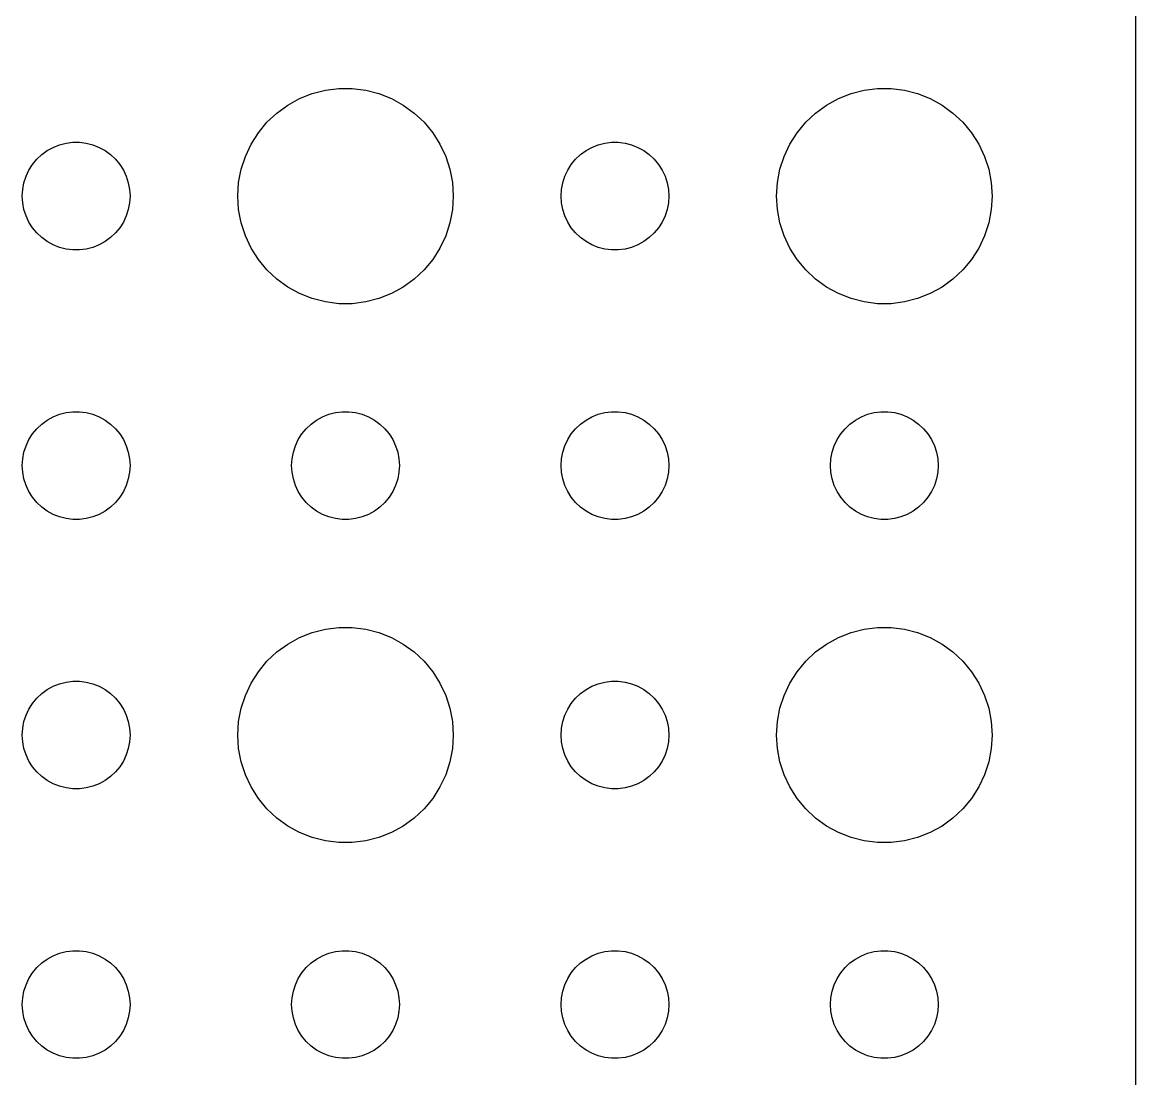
# Model space of a CAD drawing. Header units: metres. Extents: x -120 to 120, y -119 to 119.
# Drawn here: x 88.5 to 119.5, y -92.07 to -62.66 of the extents above; entities that cross this region are included whole.
import ezdxf

# ---------------------------------------------------------------- set-up
doc = ezdxf.new("R2010")
doc.units = ezdxf.units.M

msp = doc.modelspace()

# ---------------------------------------------------------------- linework, layer by layer
for p, q in [((119.5, -114.5), (119.5, 114.5)), ((95.8925, -64.967), (96.2227, -64.7855)), ((96.2227, -64.7855), (96.573, -64.6468)), ((96.573, -64.6468), (96.9379, -64.5531)), ((96.9379, -64.5531), (97.3116, -64.5059)), ((97.3116, -64.5059), (97.6884, -64.5059)), ((97.6884, -64.5059), (98.0621, -64.5531)), ((98.0621, -64.5531), (98.427, -64.6468)), ((98.427, -64.6468), (98.7773, -64.7855)), ((98.7773, -64.7855), (99.1075, -64.967)), ((110.893, -64.967), (111.223, -64.7855)), ((111.223, -64.7855), (111.573, -64.6468)), ((111.573, -64.6468), (111.938, -64.5531)), ((111.938, -64.5531), (112.312, -64.5059)), ((112.312, -64.5059), (112.688, -64.5059)), ((112.688, -64.5059), (113.062, -64.5531)), ((113.062, -64.5531), (113.427, -64.6468)), ((113.427, -64.6468), (113.777, -64.7855)), ((113.777, -64.7855), (114.107, -64.967)), ((95.5877, -65.1885), (95.8925, -64.967)), ((99.1075, -64.967), (99.4123, -65.1885)), ((110.588, -65.1885), (110.893, -64.967)), ((114.107, -64.967), (114.412, -65.1885)), ((95.3131, -65.4464), (95.5877, -65.1885)), ((99.4123, -65.1885), (99.6869, -65.4464)), ((110.313, -65.4464), (110.588, -65.1885)), ((114.412, -65.1885), (114.687, -65.4464)), ((95.073, -65.7366), (95.3131, -65.4464)), ((99.6869, -65.4464), (99.927, -65.7366)), ((110.073, -65.7366), (110.313, -65.4464)), ((114.687, -65.4464), (114.927, -65.7366)), ((89.5365, -66.0734), (89.7189, -66.0266)), ((89.7189, -66.0266), (89.9058, -66.003)), ((89.9058, -66.003), (90.0942, -66.003)), ((90.0942, -66.003), (90.2811, -66.0266)), ((90.2811, -66.0266), (90.4635, -66.0734)), ((94.8711, -66.0547), (95.073, -65.7366)), ((99.927, -65.7366), (100.129, -66.0547)), ((104.536, -66.0734), (104.719, -66.0266)), ((104.719, -66.0266), (104.906, -66.003)), ((104.906, -66.003), (105.094, -66.003)), ((105.094, -66.003), (105.281, -66.0266)), ((105.281, -66.0266), (105.464, -66.0734)), ((109.871, -66.0547), (110.073, -65.7366)), ((114.927, -65.7366), (115.129, -66.0547)), ((89.0439, -66.3442), (89.1963, -66.2335)), ((89.1963, -66.2335), (89.3613, -66.1428)), ((89.3613, -66.1428), (89.5365, -66.0734)), ((90.4635, -66.0734), (90.6387, -66.1428)), ((90.6387, -66.1428), (90.8037, -66.2335)), ((90.8037, -66.2335), (90.9561, -66.3442)), ((94.7107, -66.3956), (94.8711, -66.0547)), ((100.129, -66.0547), (100.289, -66.3956)), ((104.044, -66.3442), (104.196, -66.2335)), ((104.196, -66.2335), (104.361, -66.1428)), ((104.361, -66.1428), (104.536, -66.0734)), ((105.464, -66.0734), (105.639, -66.1428)), ((105.639, -66.1428), (105.804, -66.2335)), ((105.804, -66.2335), (105.956, -66.3442)), ((109.711, -66.3956), (109.871, -66.0547)), ((115.129, -66.0547), (115.289, -66.3956)), ((88.6855, -66.7774), (88.7865, -66.6183)), ((88.7865, -66.6183), (88.9065, -66.4732)), ((88.9065, -66.4732), (89.0439, -66.3442)), ((90.9561, -66.3442), (91.0934, -66.4732)), ((91.0934, -66.4732), (91.2135, -66.6183)), ((91.2135, -66.6183), (91.3145, -66.7774)), ((94.5943, -66.7539), (94.7107, -66.3956)), ((100.289, -66.3956), (100.406, -66.7539)), ((103.686, -66.7774), (103.786, -66.6183)), ((103.786, -66.6183), (103.907, -66.4732)), ((103.907, -66.4732), (104.044, -66.3442)), ((105.956, -66.3442), (106.093, -66.4732)), ((106.093, -66.4732), (106.214, -66.6183)), ((106.214, -66.6183), (106.314, -66.7774)), ((109.594, -66.7539), (109.711, -66.3956)), ((115.289, -66.3956), (115.406, -66.7539)), ((88.5471, -67.127), (88.6053, -66.9478)), ((88.6053, -66.9478), (88.6855, -66.7774)), ((91.3145, -66.7774), (91.3947, -66.9478)), ((91.3947, -66.9478), (91.4529, -67.127)), ((94.5237, -67.124), (94.5943, -66.7539)), ((100.406, -66.7539), (100.476, -67.124)), ((103.547, -67.127), (103.605, -66.9478)), ((103.605, -66.9478), (103.686, -66.7774)), ((106.314, -66.7774), (106.395, -66.9478)), ((106.395, -66.9478), (106.453, -67.127)), ((109.524, -67.124), (109.594, -66.7539)), ((115.406, -66.7539), (115.476, -67.124)), ((88.5118, -67.312), (88.5471, -67.127)), ((91.4529, -67.127), (91.4882, -67.312)), ((94.5, -67.5), (94.5237, -67.124)), ((100.476, -67.124), (100.5, -67.5)), ((103.512, -67.312), (103.547, -67.127)), ((106.453, -67.127), (106.488, -67.312)), ((109.5, -67.5), (109.524, -67.124)), ((115.476, -67.124), (115.5, -67.5)), ((88.5, -67.5), (88.5118, -67.312)), ((88.5118, -67.688), (88.5, -67.5)), ((91.4882, -67.312), (91.5, -67.5)), ((91.5, -67.5), (91.4882, -67.688)), ((94.5237, -67.876), (94.5, -67.5)), ((100.5, -67.5), (100.476, -67.876)), ((103.5, -67.5), (103.512, -67.312)), ((103.512, -67.688), (103.5, -67.5)), ((106.488, -67.312), (106.5, -67.5)), ((106.5, -67.5), (106.488, -67.688)), ((109.524, -67.876), (109.5, -67.5)), ((115.5, -67.5), (115.476, -67.876)), ((88.5471, -67.873), (88.5118, -67.688)), ((88.6053, -68.0522), (88.5471, -67.873)), ((91.4529, -67.873), (91.3947, -68.0522)), ((91.4882, -67.688), (91.4529, -67.873)), ((94.5943, -68.2461), (94.5237, -67.876)), ((100.476, -67.876), (100.406, -68.2461)), ((103.547, -67.873), (103.512, -67.688)), ((103.605, -68.0522), (103.547, -67.873)), ((106.453, -67.873), (106.395, -68.0522)), ((106.488, -67.688), (106.453, -67.873)), ((109.594, -68.2461), (109.524, -67.876)), ((115.476, -67.876), (115.406, -68.2461)), ((88.6855, -68.2226), (88.6053, -68.0522)), ((91.3947, -68.0522), (91.3145, -68.2226)), ((103.686, -68.2226), (103.605, -68.0522)), ((106.395, -68.0522), (106.314, -68.2226)), ((88.7865, -68.3817), (88.6855, -68.2226)), ((88.9065, -68.5268), (88.7865, -68.3817)), ((91.2135, -68.3817), (91.0934, -68.5268)), ((91.3145, -68.2226), (91.2135, -68.3817)), ((94.7107, -68.6044), (94.5943, -68.2461)), ((100.406, -68.2461), (100.289, -68.6044)), ((103.786, -68.3817), (103.686, -68.2226)), ((103.907, -68.5268), (103.786, -68.3817)), ((106.214, -68.3817), (106.093, -68.5268)), ((106.314, -68.2226), (106.214, -68.3817)), ((109.711, -68.6044), (109.594, -68.2461)), ((115.406, -68.2461), (115.289, -68.6044)), ((89.0439, -68.6558), (88.9065, -68.5268)), ((89.1963, -68.7665), (89.0439, -68.6558)), ((89.3613, -68.8572), (89.1963, -68.7665)), ((90.8037, -68.7665), (90.6387, -68.8572)), ((90.9561, -68.6558), (90.8037, -68.7665)), ((91.0934, -68.5268), (90.9561, -68.6558)), ((94.8711, -68.9453), (94.7107, -68.6044)), ((100.289, -68.6044), (100.129, -68.9453)), ((104.044, -68.6558), (103.907, -68.5268)), ((104.196, -68.7665), (104.044, -68.6558)), ((104.361, -68.8572), (104.196, -68.7665)), ((105.804, -68.7665), (105.639, -68.8572)), ((105.956, -68.6558), (105.804, -68.7665)), ((106.093, -68.5268), (105.956, -68.6558)), ((109.871, -68.9453), (109.711, -68.6044)), ((115.289, -68.6044), (115.129, -68.9453)), ((89.5365, -68.9266), (89.3613, -68.8572)), ((89.7189, -68.9734), (89.5365, -68.9266)), ((89.9058, -68.997), (89.7189, -68.9734)), ((90.0942, -68.997), (89.9058, -68.997)), ((90.2811, -68.9734), (90.0942, -68.997)), ((90.4635, -68.9266), (90.2811, -68.9734)), ((90.6387, -68.8572), (90.4635, -68.9266)), ((95.073, -69.2634), (94.8711, -68.9453)), ((100.129, -68.9453), (99.927, -69.2634)), ((104.536, -68.9266), (104.361, -68.8572)), ((104.719, -68.9734), (104.536, -68.9266)), ((104.906, -68.997), (104.719, -68.9734)), ((105.094, -68.997), (104.906, -68.997)), ((105.281, -68.9734), (105.094, -68.997)), ((105.464, -68.9266), (105.281, -68.9734)), ((105.639, -68.8572), (105.464, -68.9266)), ((110.073, -69.2634), (109.871, -68.9453)), ((115.129, -68.9453), (114.927, -69.2634)), ((95.3131, -69.5536), (95.073, -69.2634)), ((99.927, -69.2634), (99.6869, -69.5536)), ((110.313, -69.5536), (110.073, -69.2634)), ((114.927, -69.2634), (114.687, -69.5536)), ((95.5877, -69.8115), (95.3131, -69.5536)), ((99.6869, -69.5536), (99.4123, -69.8115)), ((110.588, -69.8115), (110.313, -69.5536)), ((114.687, -69.5536), (114.412, -69.8115)), ((95.8925, -70.033), (95.5877, -69.8115)), ((96.2227, -70.2145), (95.8925, -70.033)), ((99.1075, -70.033), (98.7773, -70.2145)), ((99.4123, -69.8115), (99.1075, -70.033)), ((110.893, -70.033), (110.588, -69.8115)), ((111.223, -70.2145), (110.893, -70.033)), ((114.107, -70.033), (113.777, -70.2145)), ((114.412, -69.8115), (114.107, -70.033)), ((96.573, -70.3532), (96.2227, -70.2145)), ((96.9379, -70.4469), (96.573, -70.3532)), ((98.427, -70.3532), (98.0621, -70.4469)), ((98.7773, -70.2145), (98.427, -70.3532)), ((111.573, -70.3532), (111.223, -70.2145)), ((111.938, -70.4469), (111.573, -70.3532)), ((113.427, -70.3532), (113.062, -70.4469)), ((113.777, -70.2145), (113.427, -70.3532)), ((97.3116, -70.4941), (96.9379, -70.4469)), ((97.6884, -70.4941), (97.3116, -70.4941)), ((98.0621, -70.4469), (97.6884, -70.4941)), ((112.312, -70.4941), (111.938, -70.4469)), ((112.688, -70.4941), (112.312, -70.4941)), ((113.062, -70.4469), (112.688, -70.4941)), ((89.0439, -73.8442), (89.1963, -73.7335)), ((89.1963, -73.7335), (89.3613, -73.6428)), ((89.3613, -73.6428), (89.5365, -73.5734)), ((89.5365, -73.5734), (89.7189, -73.5266)), ((89.7189, -73.5266), (89.9058, -73.503)), ((89.9058, -73.503), (90.0942, -73.503)), ((90.0942, -73.503), (90.2811, -73.5266)), ((90.2811, -73.5266), (90.4635, -73.5734)), ((90.4635, -73.5734), (90.6387, -73.6428)), ((90.6387, -73.6428), (90.8037, -73.7335)), ((90.8037, -73.7335), (90.9561, -73.8442)), ((96.5439, -73.8442), (96.6963, -73.7335)), ((96.6963, -73.7335), (96.8613, -73.6428)), ((96.8613, -73.6428), (97.0365, -73.5734)), ((97.0365, -73.5734), (97.2189, -73.5266)), ((97.2189, -73.5266), (97.4058, -73.503)), ((97.4058, -73.503), (97.5942, -73.503)), ((97.5942, -73.503), (97.7811, -73.5266)), ((97.7811, -73.5266), (97.9635, -73.5734)), ((97.9635, -73.5734), (98.1387, -73.6428)), ((98.1387, -73.6428), (98.3037, -73.7335)), ((98.3037, -73.7335), (98.4561, -73.8442)), ((104.044, -73.8442), (104.196, -73.7335)), ((104.196, -73.7335), (104.361, -73.6428)), ((104.361, -73.6428), (104.536, -73.5734)), ((104.536, -73.5734), (104.719, -73.5266)), ((104.719, -73.5266), (104.906, -73.503)), ((104.906, -73.503), (105.094, -73.503)), ((105.094, -73.503), (105.281, -73.5266)), ((105.281, -73.5266), (105.464, -73.5734)), ((105.464, -73.5734), (105.639, -73.6428)), ((105.639, -73.6428), (105.804, -73.7335)), ((105.804, -73.7335), (105.956, -73.8442)), ((111.544, -73.8442), (111.696, -73.7335)), ((111.696, -73.7335), (111.861, -73.6428)), ((111.861, -73.6428), (112.036, -73.5734)), ((112.036, -73.5734), (112.219, -73.5266)), ((112.219, -73.5266), (112.406, -73.503)), ((112.406, -73.503), (112.594, -73.503)), ((112.594, -73.503), (112.781, -73.5266)), ((112.781, -73.5266), (112.964, -73.5734)), ((112.964, -73.5734), (113.139, -73.6428)), ((113.139, -73.6428), (113.304, -73.7335)), ((113.304, -73.7335), (113.456, -73.8442)), ((88.7865, -74.1183), (88.9065, -73.9732)), ((88.9065, -73.9732), (89.0439, -73.8442)), ((90.9561, -73.8442), (91.0934, -73.9732)), ((91.0934, -73.9732), (91.2135, -74.1183)), ((96.2865, -74.1183), (96.4065, -73.9732)), ((96.4065, -73.9732), (96.5439, -73.8442)), ((98.4561, -73.8442), (98.5934, -73.9732)), ((98.5934, -73.9732), (98.7135, -74.1183)), ((103.786, -74.1183), (103.907, -73.9732)), ((103.907, -73.9732), (104.044, -73.8442)), ((105.956, -73.8442), (106.093, -73.9732)), ((106.093, -73.9732), (106.214, -74.1183)), ((111.286, -74.1183), (111.407, -73.9732)), ((111.407, -73.9732), (111.544, -73.8442)), ((113.456, -73.8442), (113.593, -73.9732)), ((113.593, -73.9732), (113.714, -74.1183)), ((88.6053, -74.4478), (88.6855, -74.2774)), ((88.6855, -74.2774), (88.7865, -74.1183)), ((91.2135, -74.1183), (91.3145, -74.2774)), ((91.3145, -74.2774), (91.3947, -74.4478)), ((96.1053, -74.4478), (96.1855, -74.2774)), ((96.1855, -74.2774), (96.2865, -74.1183)), ((98.7135, -74.1183), (98.8145, -74.2774)), ((98.8145, -74.2774), (98.8947, -74.4478)), ((103.605, -74.4478), (103.686, -74.2774)), ((103.686, -74.2774), (103.786, -74.1183)), ((106.214, -74.1183), (106.314, -74.2774)), ((106.314, -74.2774), (106.395, -74.4478)), ((111.105, -74.4478), (111.186, -74.2774)), ((111.186, -74.2774), (111.286, -74.1183)), ((113.714, -74.1183), (113.814, -74.2774)), ((113.814, -74.2774), (113.895, -74.4478)), ((88.5118, -74.812), (88.5471, -74.627)), ((88.5471, -74.627), (88.6053, -74.4478)), ((91.3947, -74.4478), (91.4529, -74.627)), ((91.4529, -74.627), (91.4882, -74.812)), ((96.0118, -74.812), (96.0471, -74.627)), ((96.0471, -74.627), (96.1053, -74.4478)), ((98.8947, -74.4478), (98.9529, -74.627)), ((98.9529, -74.627), (98.9882, -74.812)), ((103.512, -74.812), (103.547, -74.627)), ((103.547, -74.627), (103.605, -74.4478)), ((106.395, -74.4478), (106.453, -74.627)), ((106.453, -74.627), (106.488, -74.812)), ((111.012, -74.812), (111.047, -74.627)), ((111.047, -74.627), (111.105, -74.4478)), ((113.895, -74.4478), (113.953, -74.627)), ((113.953, -74.627), (113.988, -74.812)), ((88.5, -75), (88.5118, -74.812)), ((88.5118, -75.188), (88.5, -75)), ((91.4882, -74.812), (91.5, -75)), ((91.5, -75), (91.4882, -75.188)), ((96, -75), (96.0118, -74.812)), ((96.0118, -75.188), (96, -75)), ((98.9882, -74.812), (99, -75)), ((99, -75), (98.9882, -75.188)), ((103.5, -75), (103.512, -74.812)), ((103.512, -75.188), (103.5, -75)), ((106.488, -74.812), (106.5, -75)), ((106.5, -75), (106.488, -75.188)), ((111, -75), (111.012, -74.812)), ((111.012, -75.188), (111, -75)), ((113.988, -74.812), (114, -75)), ((114, -75), (113.988, -75.188)), ((88.5471, -75.373), (88.5118, -75.188)), ((91.4882, -75.188), (91.4529, -75.373)), ((96.0471, -75.373), (96.0118, -75.188)), ((98.9882, -75.188), (98.9529, -75.373)), ((103.547, -75.373), (103.512, -75.188)), ((106.488, -75.188), (106.453, -75.373)), ((111.047, -75.373), (111.012, -75.188)), ((113.988, -75.188), (113.953, -75.373)), ((88.6053, -75.5522), (88.5471, -75.373)), ((88.6855, -75.7226), (88.6053, -75.5522)), ((91.3947, -75.5522), (91.3145, -75.7226)), ((91.4529, -75.373), (91.3947, -75.5522)), ((96.1053, -75.5522), (96.0471, -75.373)), ((96.1855, -75.7226), (96.1053, -75.5522)), ((98.8947, -75.5522), (98.8145, -75.7226)), ((98.9529, -75.373), (98.8947, -75.5522)), ((103.605, -75.5522), (103.547, -75.373)), ((103.686, -75.7226), (103.605, -75.5522)), ((106.395, -75.5522), (106.314, -75.7226)), ((106.453, -75.373), (106.395, -75.5522)), ((111.105, -75.5522), (111.047, -75.373)), ((111.186, -75.7226), (111.105, -75.5522)), ((113.895, -75.5522), (113.814, -75.7226)), ((113.953, -75.373), (113.895, -75.5522)), ((88.7865, -75.8817), (88.6855, -75.7226)), ((88.9065, -76.0268), (88.7865, -75.8817)), ((91.2135, -75.8817), (91.0934, -76.0268)), ((91.3145, -75.7226), (91.2135, -75.8817)), ((96.2865, -75.8817), (96.1855, -75.7226)), ((96.4065, -76.0268), (96.2865, -75.8817)), ((98.7135, -75.8817), (98.5934, -76.0268)), ((98.8145, -75.7226), (98.7135, -75.8817)), ((103.786, -75.8817), (103.686, -75.7226)), ((103.907, -76.0268), (103.786, -75.8817)), ((106.214, -75.8817), (106.093, -76.0268)), ((106.314, -75.7226), (106.214, -75.8817)), ((111.286, -75.8817), (111.186, -75.7226)), ((111.407, -76.0268), (111.286, -75.8817)), ((113.714, -75.8817), (113.593, -76.0268)), ((113.814, -75.7226), (113.714, -75.8817)), ((89.0439, -76.1558), (88.9065, -76.0268)), ((89.1963, -76.2665), (89.0439, -76.1558)), ((90.9561, -76.1558), (90.8037, -76.2665)), ((91.0934, -76.0268), (90.9561, -76.1558)), ((96.5439, -76.1558), (96.4065, -76.0268)), ((96.6963, -76.2665), (96.5439, -76.1558)), ((98.4561, -76.1558), (98.3037, -76.2665)), ((98.5934, -76.0268), (98.4561, -76.1558)), ((104.044, -76.1558), (103.907, -76.0268)), ((104.196, -76.2665), (104.044, -76.1558)), ((105.956, -76.1558), (105.804, -76.2665)), ((106.093, -76.0268), (105.956, -76.1558)), ((111.544, -76.1558), (111.407, -76.0268)), ((111.696, -76.2665), (111.544, -76.1558)), ((113.456, -76.1558), (113.304, -76.2665)), ((113.593, -76.0268), (113.456, -76.1558)), ((89.3613, -76.3572), (89.1963, -76.2665)), ((89.5365, -76.4266), (89.3613, -76.3572)), ((89.7189, -76.4734), (89.5365, -76.4266)), ((89.9058, -76.497), (89.7189, -76.4734)), ((90.0942, -76.497), (89.9058, -76.497)), ((90.2811, -76.4734), (90.0942, -76.497)), ((90.4635, -76.4266), (90.2811, -76.4734)), ((90.6387, -76.3572), (90.4635, -76.4266)), ((90.8037, -76.2665), (90.6387, -76.3572)), ((96.8613, -76.3572), (96.6963, -76.2665)), ((97.0365, -76.4266), (96.8613, -76.3572)), ((97.2189, -76.4734), (97.0365, -76.4266)), ((97.4058, -76.497), (97.2189, -76.4734)), ((97.5942, -76.497), (97.4058, -76.497)), ((97.7811, -76.4734), (97.5942, -76.497)), ((97.9635, -76.4266), (97.7811, -76.4734)), ((98.1387, -76.3572), (97.9635, -76.4266)), ((98.3037, -76.2665), (98.1387, -76.3572)), ((104.361, -76.3572), (104.196, -76.2665)), ((104.536, -76.4266), (104.361, -76.3572)), ((104.719, -76.4734), (104.536, -76.4266)), ((104.906, -76.497), (104.719, -76.4734)), ((105.094, -76.497), (104.906, -76.497)), ((105.281, -76.4734), (105.094, -76.497)), ((105.464, -76.4266), (105.281, -76.4734)), ((105.639, -76.3572), (105.464, -76.4266)), ((105.804, -76.2665), (105.639, -76.3572)), ((111.861, -76.3572), (111.696, -76.2665)), ((112.036, -76.4266), (111.861, -76.3572)), ((112.219, -76.4734), (112.036, -76.4266)), ((112.406, -76.497), (112.219, -76.4734)), ((112.594, -76.497), (112.406, -76.497)), ((112.781, -76.4734), (112.594, -76.497)), ((112.964, -76.4266), (112.781, -76.4734)), ((113.139, -76.3572), (112.964, -76.4266)), ((113.304, -76.2665), (113.139, -76.3572)), ((96.2227, -79.7855), (96.573, -79.6468)), ((96.573, -79.6468), (96.9379, -79.5531)), ((96.9379, -79.5531), (97.3116, -79.5059)), ((97.3116, -79.5059), (97.6884, -79.5059)), ((97.6884, -79.5059), (98.0621, -79.5531)), ((98.0621, -79.5531), (98.427, -79.6468)), ((98.427, -79.6468), (98.7773, -79.7855)), ((111.223, -79.7855), (111.573, -79.6468)), ((111.573, -79.6468), (111.938, -79.5531)), ((111.938, -79.5531), (112.312, -79.5059)), ((112.312, -79.5059), (112.688, -79.5059)), ((112.688, -79.5059), (113.062, -79.5531)), ((113.062, -79.5531), (113.427, -79.6468)), ((113.427, -79.6468), (113.777, -79.7855)), ((95.5877, -80.1885), (95.8925, -79.967)), ((95.8925, -79.967), (96.2227, -79.7855)), ((98.7773, -79.7855), (99.1075, -79.967)), ((99.1075, -79.967), (99.4123, -80.1885)), ((110.588, -80.1885), (110.893, -79.967)), ((110.893, -79.967), (111.223, -79.7855)), ((113.777, -79.7855), (114.107, -79.967)), ((114.107, -79.967), (114.412, -80.1885)), ((95.3131, -80.4464), (95.5877, -80.1885)), ((99.4123, -80.1885), (99.6869, -80.4464)), ((110.313, -80.4464), (110.588, -80.1885)), ((114.412, -80.1885), (114.687, -80.4464)), ((95.073, -80.7366), (95.3131, -80.4464)), ((99.6869, -80.4464), (99.927, -80.7366)), ((110.073, -80.7366), (110.313, -80.4464)), ((114.687, -80.4464), (114.927, -80.7366)), ((94.8711, -81.0547), (95.073, -80.7366)), ((99.927, -80.7366), (100.129, -81.0547)), ((109.871, -81.0547), (110.073, -80.7366)), ((114.927, -80.7366), (115.129, -81.0547)), ((89.1963, -81.2335), (89.3613, -81.1428)), ((89.3613, -81.1428), (89.5365, -81.0734)), ((89.5365, -81.0734), (89.7189, -81.0266)), ((89.7189, -81.0266), (89.9058, -81.003)), ((89.9058, -81.003), (90.0942, -81.003)), ((90.0942, -81.003), (90.2811, -81.0266)), ((90.2811, -81.0266), (90.4635, -81.0734)), ((90.4635, -81.0734), (90.6387, -81.1428)), ((90.6387, -81.1428), (90.8037, -81.2335)), ((94.7107, -81.3956), (94.8711, -81.0547)), ((100.129, -81.0547), (100.289, -81.3956)), ((104.196, -81.2335), (104.361, -81.1428)), ((104.361, -81.1428), (104.536, -81.0734)), ((104.536, -81.0734), (104.719, -81.0266)), ((104.719, -81.0266), (104.906, -81.003)), ((104.906, -81.003), (105.094, -81.003)), ((105.094, -81.003), (105.281, -81.0266)), ((105.281, -81.0266), (105.464, -81.0734)), ((105.464, -81.0734), (105.639, -81.1428)), ((105.639, -81.1428), (105.804, -81.2335)), ((109.711, -81.3956), (109.871, -81.0547)), ((115.129, -81.0547), (115.289, -81.3956)), ((88.7865, -81.6183), (88.9065, -81.4732)), ((88.9065, -81.4732), (89.0439, -81.3442)), ((89.0439, -81.3442), (89.1963, -81.2335)), ((90.8037, -81.2335), (90.9561, -81.3442)), ((90.9561, -81.3442), (91.0934, -81.4732)), ((91.0934, -81.4732), (91.2135, -81.6183)), ((94.5943, -81.7539), (94.7107, -81.3956)), ((100.289, -81.3956), (100.406, -81.7539)), ((103.786, -81.6183), (103.907, -81.4732)), ((103.907, -81.4732), (104.044, -81.3442)), ((104.044, -81.3442), (104.196, -81.2335)), ((105.804, -81.2335), (105.956, -81.3442)), ((105.956, -81.3442), (106.093, -81.4732)), ((106.093, -81.4732), (106.214, -81.6183)), ((109.594, -81.7539), (109.711, -81.3956)), ((115.289, -81.3956), (115.406, -81.7539)), ((88.6053, -81.9478), (88.6855, -81.7774)), ((88.6855, -81.7774), (88.7865, -81.6183)), ((91.2135, -81.6183), (91.3145, -81.7774)), ((91.3145, -81.7774), (91.3947, -81.9478)), ((94.5237, -82.124), (94.5943, -81.7539)), ((100.406, -81.7539), (100.476, -82.124)), ((103.605, -81.9478), (103.686, -81.7774)), ((103.686, -81.7774), (103.786, -81.6183)), ((106.214, -81.6183), (106.314, -81.7774)), ((106.314, -81.7774), (106.395, -81.9478)), ((109.524, -82.124), (109.594, -81.7539)), ((115.406, -81.7539), (115.476, -82.124)), ((88.5118, -82.312), (88.5471, -82.127)), ((88.5471, -82.127), (88.6053, -81.9478)), ((91.3947, -81.9478), (91.4529, -82.127)), ((91.4529, -82.127), (91.4882, -82.312)), ((94.5, -82.5), (94.5237, -82.124)), ((100.476, -82.124), (100.5, -82.5)), ((103.512, -82.312), (103.547, -82.127)), ((103.547, -82.127), (103.605, -81.9478)), ((106.395, -81.9478), (106.453, -82.127)), ((106.453, -82.127), (106.488, -82.312)), ((109.5, -82.5), (109.524, -82.124)), ((115.476, -82.124), (115.5, -82.5)), ((88.5, -82.5), (88.5118, -82.312)), ((91.4882, -82.312), (91.5, -82.5)), ((103.5, -82.5), (103.512, -82.312)), ((106.488, -82.312), (106.5, -82.5)), ((88.5118, -82.688), (88.5, -82.5)), ((88.5471, -82.873), (88.5118, -82.688)), ((91.4882, -82.688), (91.4529, -82.873)), ((91.5, -82.5), (91.4882, -82.688)), ((94.5237, -82.876), (94.5, -82.5)), ((100.5, -82.5), (100.476, -82.876)), ((103.512, -82.688), (103.5, -82.5)), ((103.547, -82.873), (103.512, -82.688)), ((106.488, -82.688), (106.453, -82.873)), ((106.5, -82.5), (106.488, -82.688)), ((109.524, -82.876), (109.5, -82.5)), ((115.5, -82.5), (115.476, -82.876)), ((88.6053, -83.0522), (88.5471, -82.873)), ((88.6855, -83.2226), (88.6053, -83.0522)), ((91.3947, -83.0522), (91.3145, -83.2226)), ((91.4529, -82.873), (91.3947, -83.0522)), ((94.5943, -83.2461), (94.5237, -82.876)), ((100.476, -82.876), (100.406, -83.2461)), ((103.605, -83.0522), (103.547, -82.873)), ((103.686, -83.2226), (103.605, -83.0522)), ((106.395, -83.0522), (106.314, -83.2226)), ((106.453, -82.873), (106.395, -83.0522)), ((109.594, -83.2461), (109.524, -82.876)), ((115.476, -82.876), (115.406, -83.2461)), ((88.7865, -83.3817), (88.6855, -83.2226)), ((88.9065, -83.5268), (88.7865, -83.3817)), ((91.2135, -83.3817), (91.0934, -83.5268)), ((91.3145, -83.2226), (91.2135, -83.3817)), ((94.7107, -83.6044), (94.5943, -83.2461)), ((100.406, -83.2461), (100.289, -83.6044)), ((103.786, -83.3817), (103.686, -83.2226)), ((103.907, -83.5268), (103.786, -83.3817)), ((106.214, -83.3817), (106.093, -83.5268)), ((106.314, -83.2226), (106.214, -83.3817)), ((109.711, -83.6044), (109.594, -83.2461)), ((115.406, -83.2461), (115.289, -83.6044)), ((89.0439, -83.6558), (88.9065, -83.5268)), ((89.1963, -83.7665), (89.0439, -83.6558)), ((90.9561, -83.6558), (90.8037, -83.7665)), ((91.0934, -83.5268), (90.9561, -83.6558)), ((94.8711, -83.9453), (94.7107, -83.6044)), ((100.289, -83.6044), (100.129, -83.9453)), ((104.044, -83.6558), (103.907, -83.5268)), ((104.196, -83.7665), (104.044, -83.6558)), ((105.956, -83.6558), (105.804, -83.7665)), ((106.093, -83.5268), (105.956, -83.6558)), ((109.871, -83.9453), (109.711, -83.6044)), ((115.289, -83.6044), (115.129, -83.9453)), ((89.3613, -83.8572), (89.1963, -83.7665)), ((89.5365, -83.9266), (89.3613, -83.8572)), ((89.7189, -83.9734), (89.5365, -83.9266)), ((89.9058, -83.997), (89.7189, -83.9734)), ((90.0942, -83.997), (89.9058, -83.997)), ((90.2811, -83.9734), (90.0942, -83.997)), ((90.4635, -83.9266), (90.2811, -83.9734)), ((90.6387, -83.8572), (90.4635, -83.9266)), ((90.8037, -83.7665), (90.6387, -83.8572)), ((95.073, -84.2634), (94.8711, -83.9453)), ((100.129, -83.9453), (99.927, -84.2634)), ((104.361, -83.8572), (104.196, -83.7665)), ((104.536, -83.9266), (104.361, -83.8572)), ((104.719, -83.9734), (104.536, -83.9266)), ((104.906, -83.997), (104.719, -83.9734)), ((105.094, -83.997), (104.906, -83.997)), ((105.281, -83.9734), (105.094, -83.997)), ((105.464, -83.9266), (105.281, -83.9734)), ((105.639, -83.8572), (105.464, -83.9266)), ((105.804, -83.7665), (105.639, -83.8572)), ((110.073, -84.2634), (109.871, -83.9453)), ((115.129, -83.9453), (114.927, -84.2634)), ((95.3131, -84.5536), (95.073, -84.2634)), ((99.927, -84.2634), (99.6869, -84.5536)), ((110.313, -84.5536), (110.073, -84.2634)), ((114.927, -84.2634), (114.687, -84.5536)), ((95.5877, -84.8115), (95.3131, -84.5536)), ((99.6869, -84.5536), (99.4123, -84.8115)), ((110.588, -84.8115), (110.313, -84.5536)), ((114.687, -84.5536), (114.412, -84.8115)), ((95.8925, -85.033), (95.5877, -84.8115)), ((99.4123, -84.8115), (99.1075, -85.033)), ((110.893, -85.033), (110.588, -84.8115)), ((114.412, -84.8115), (114.107, -85.033)), ((96.2227, -85.2145), (95.8925, -85.033)), ((96.573, -85.3532), (96.2227, -85.2145)), ((98.7773, -85.2145), (98.427, -85.3532)), ((99.1075, -85.033), (98.7773, -85.2145)), ((111.223, -85.2145), (110.893, -85.033)), ((111.573, -85.3532), (111.223, -85.2145)), ((113.777, -85.2145), (113.427, -85.3532)), ((114.107, -85.033), (113.777, -85.2145)), ((96.9379, -85.4469), (96.573, -85.3532)), ((97.3116, -85.4941), (96.9379, -85.4469)), ((97.6884, -85.4941), (97.3116, -85.4941)), ((98.0621, -85.4469), (97.6884, -85.4941)), ((98.427, -85.3532), (98.0621, -85.4469)), ((111.938, -85.4469), (111.573, -85.3532)), ((112.312, -85.4941), (111.938, -85.4469)), ((112.688, -85.4941), (112.312, -85.4941)), ((113.062, -85.4469), (112.688, -85.4941)), ((113.427, -85.3532), (113.062, -85.4469)), ((89.1963, -88.7335), (89.3613, -88.6428)), ((89.3613, -88.6428), (89.5365, -88.5734)), ((89.5365, -88.5734), (89.7189, -88.5266)), ((89.7189, -88.5266), (89.9058, -88.503)), ((89.9058, -88.503), (90.0942, -88.503)), ((90.0942, -88.503), (90.2811, -88.5266)), ((90.2811, -88.5266), (90.4635, -88.5734)), ((90.4635, -88.5734), (90.6387, -88.6428)), ((90.6387, -88.6428), (90.8037, -88.7335)), ((96.6963, -88.7335), (96.8613, -88.6428)), ((96.8613, -88.6428), (97.0365, -88.5734)), ((97.0365, -88.5734), (97.2189, -88.5266)), ((97.2189, -88.5266), (97.4058, -88.503)), ((97.4058, -88.503), (97.5942, -88.503)), ((97.5942, -88.503), (97.7811, -88.5266)), ((97.7811, -88.5266), (97.9635, -88.5734)), ((97.9635, -88.5734), (98.1387, -88.6428)), ((98.1387, -88.6428), (98.3037, -88.7335)), ((104.196, -88.7335), (104.361, -88.6428)), ((104.361, -88.6428), (104.536, -88.5734)), ((104.536, -88.5734), (104.719, -88.5266)), ((104.719, -88.5266), (104.906, -88.503)), ((104.906, -88.503), (105.094, -88.503)), ((105.094, -88.503), (105.281, -88.5266)), ((105.281, -88.5266), (105.464, -88.5734)), ((105.464, -88.5734), (105.639, -88.6428)), ((105.639, -88.6428), (105.804, -88.7335)), ((111.696, -88.7335), (111.861, -88.6428)), ((111.861, -88.6428), (112.036, -88.5734)), ((112.036, -88.5734), (112.219, -88.5266)), ((112.219, -88.5266), (112.406, -88.503)), ((112.406, -88.503), (112.594, -88.503)), ((112.594, -88.503), (112.781, -88.5266)), ((112.781, -88.5266), (112.964, -88.5734)), ((112.964, -88.5734), (113.139, -88.6428)), ((113.139, -88.6428), (113.304, -88.7335)), ((88.9065, -88.9732), (89.0439, -88.8442)), ((89.0439, -88.8442), (89.1963, -88.7335)), ((90.8037, -88.7335), (90.9561, -88.8442)), ((90.9561, -88.8442), (91.0934, -88.9732)), ((96.4065, -88.9732), (96.5439, -88.8442)), ((96.5439, -88.8442), (96.6963, -88.7335)), ((98.3037, -88.7335), (98.4561, -88.8442)), ((98.4561, -88.8442), (98.5934, -88.9732)), ((103.907, -88.9732), (104.044, -88.8442)), ((104.044, -88.8442), (104.196, -88.7335)), ((105.804, -88.7335), (105.956, -88.8442)), ((105.956, -88.8442), (106.093, -88.9732)), ((111.407, -88.9732), (111.544, -88.8442)), ((111.544, -88.8442), (111.696, -88.7335)), ((113.304, -88.7335), (113.456, -88.8442)), ((113.456, -88.8442), (113.593, -88.9732)), ((88.6053, -89.4478), (88.6855, -89.2774)), ((88.6855, -89.2774), (88.7865, -89.1183)), ((88.7865, -89.1183), (88.9065, -88.9732)), ((91.0934, -88.9732), (91.2135, -89.1183)), ((91.2135, -89.1183), (91.3145, -89.2774)), ((91.3145, -89.2774), (91.3947, -89.4478)), ((96.1053, -89.4478), (96.1855, -89.2774)), ((96.1855, -89.2774), (96.2865, -89.1183)), ((96.2865, -89.1183), (96.4065, -88.9732)), ((98.5934, -88.9732), (98.7135, -89.1183)), ((98.7135, -89.1183), (98.8145, -89.2774)), ((98.8145, -89.2774), (98.8947, -89.4478)), ((103.605, -89.4478), (103.686, -89.2774)), ((103.686, -89.2774), (103.786, -89.1183)), ((103.786, -89.1183), (103.907, -88.9732)), ((106.093, -88.9732), (106.214, -89.1183)), ((106.214, -89.1183), (106.314, -89.2774)), ((106.314, -89.2774), (106.395, -89.4478)), ((111.105, -89.4478), (111.186, -89.2774)), ((111.186, -89.2774), (111.286, -89.1183)), ((111.286, -89.1183), (111.407, -88.9732)), ((113.593, -88.9732), (113.714, -89.1183)), ((113.714, -89.1183), (113.814, -89.2774)), ((113.814, -89.2774), (113.895, -89.4478)), ((88.5471, -89.627), (88.6053, -89.4478)), ((91.3947, -89.4478), (91.4529, -89.627)), ((96.0471, -89.627), (96.1053, -89.4478)), ((98.8947, -89.4478), (98.9529, -89.627)), ((103.547, -89.627), (103.605, -89.4478)), ((106.395, -89.4478), (106.453, -89.627)), ((111.047, -89.627), (111.105, -89.4478)), ((113.895, -89.4478), (113.953, -89.627)), ((88.5, -90), (88.5118, -89.812)), ((88.5118, -89.812), (88.5471, -89.627)), ((91.4529, -89.627), (91.4882, -89.812)), ((91.4882, -89.812), (91.5, -90)), ((96, -90), (96.0118, -89.812)), ((96.0118, -89.812), (96.0471, -89.627)), ((98.9529, -89.627), (98.9882, -89.812)), ((98.9882, -89.812), (99, -90)), ((103.5, -90), (103.512, -89.812)), ((103.512, -89.812), (103.547, -89.627)), ((106.453, -89.627), (106.488, -89.812)), ((106.488, -89.812), (106.5, -90)), ((111, -90), (111.012, -89.812)), ((111.012, -89.812), (111.047, -89.627)), ((113.953, -89.627), (113.988, -89.812)), ((113.988, -89.812), (114, -90)), ((88.5118, -90.188), (88.5, -90)), ((88.5471, -90.373), (88.5118, -90.188)), ((91.4882, -90.188), (91.4529, -90.373)), ((91.5, -90), (91.4882, -90.188)), ((96.0118, -90.188), (96, -90)), ((96.0471, -90.373), (96.0118, -90.188)), ((98.9882, -90.188), (98.9529, -90.373)), ((99, -90), (98.9882, -90.188)), ((103.512, -90.188), (103.5, -90)), ((103.547, -90.373), (103.512, -90.188)), ((106.488, -90.188), (106.453, -90.373)), ((106.5, -90), (106.488, -90.188)), ((111.012, -90.188), (111, -90)), ((111.047, -90.373), (111.012, -90.188)), ((113.988, -90.188), (113.953, -90.373)), ((114, -90), (113.988, -90.188)), ((88.6053, -90.5522), (88.5471, -90.373)), ((91.4529, -90.373), (91.3947, -90.5522)), ((96.1053, -90.5522), (96.0471, -90.373)), ((98.9529, -90.373), (98.8947, -90.5522)), ((103.605, -90.5522), (103.547, -90.373)), ((106.453, -90.373), (106.395, -90.5522)), ((111.105, -90.5522), (111.047, -90.373)), ((113.953, -90.373), (113.895, -90.5522)), ((88.6855, -90.7226), (88.6053, -90.5522)), ((88.7865, -90.8817), (88.6855, -90.7226)), ((91.3145, -90.7226), (91.2135, -90.8817)), ((91.3947, -90.5522), (91.3145, -90.7226)), ((96.1855, -90.7226), (96.1053, -90.5522)), ((96.2865, -90.8817), (96.1855, -90.7226)), ((98.8145, -90.7226), (98.7135, -90.8817)), ((98.8947, -90.5522), (98.8145, -90.7226)), ((103.686, -90.7226), (103.605, -90.5522)), ((103.786, -90.8817), (103.686, -90.7226)), ((106.314, -90.7226), (106.214, -90.8817)), ((106.395, -90.5522), (106.314, -90.7226)), ((111.186, -90.7226), (111.105, -90.5522)), ((111.286, -90.8817), (111.186, -90.7226)), ((113.814, -90.7226), (113.714, -90.8817)), ((113.895, -90.5522), (113.814, -90.7226)), ((88.9065, -91.0268), (88.7865, -90.8817)), ((89.0439, -91.1558), (88.9065, -91.0268)), ((91.0934, -91.0268), (90.9561, -91.1558)), ((91.2135, -90.8817), (91.0934, -91.0268)), ((96.4065, -91.0268), (96.2865, -90.8817)), ((96.5439, -91.1558), (96.4065, -91.0268)), ((98.5934, -91.0268), (98.4561, -91.1558)), ((98.7135, -90.8817), (98.5934, -91.0268)), ((103.907, -91.0268), (103.786, -90.8817)), ((104.044, -91.1558), (103.907, -91.0268)), ((106.093, -91.0268), (105.956, -91.1558)), ((106.214, -90.8817), (106.093, -91.0268)), ((111.407, -91.0268), (111.286, -90.8817)), ((111.544, -91.1558), (111.407, -91.0268)), ((113.593, -91.0268), (113.456, -91.1558)), ((113.714, -90.8817), (113.593, -91.0268)), ((89.1963, -91.2665), (89.0439, -91.1558)), ((89.3613, -91.3572), (89.1963, -91.2665)), ((89.5365, -91.4266), (89.3613, -91.3572)), ((89.7189, -91.4734), (89.5365, -91.4266)), ((90.4635, -91.4266), (90.2811, -91.4734)), ((90.6387, -91.3572), (90.4635, -91.4266)), ((90.8037, -91.2665), (90.6387, -91.3572)), ((90.9561, -91.1558), (90.8037, -91.2665)), ((96.6963, -91.2665), (96.5439, -91.1558)), ((96.8613, -91.3572), (96.6963, -91.2665)), ((97.0365, -91.4266), (96.8613, -91.3572)), ((97.2189, -91.4734), (97.0365, -91.4266)), ((97.9635, -91.4266), (97.7811, -91.4734)), ((98.1387, -91.3572), (97.9635, -91.4266)), ((98.3037, -91.2665), (98.1387, -91.3572)), ((98.4561, -91.1558), (98.3037, -91.2665)), ((104.196, -91.2665), (104.044, -91.1558)), ((104.361, -91.3572), (104.196, -91.2665)), ((104.536, -91.4266), (104.361, -91.3572)), ((104.719, -91.4734), (104.536, -91.4266)), ((105.464, -91.4266), (105.281, -91.4734)), ((105.639, -91.3572), (105.464, -91.4266)), ((105.804, -91.2665), (105.639, -91.3572)), ((105.956, -91.1558), (105.804, -91.2665)), ((111.696, -91.2665), (111.544, -91.1558)), ((111.861, -91.3572), (111.696, -91.2665)), ((112.036, -91.4266), (111.861, -91.3572)), ((112.219, -91.4734), (112.036, -91.4266)), ((112.964, -91.4266), (112.781, -91.4734)), ((113.139, -91.3572), (112.964, -91.4266)), ((113.304, -91.2665), (113.139, -91.3572)), ((113.456, -91.1558), (113.304, -91.2665)), ((89.9058, -91.497), (89.7189, -91.4734)), ((90.0942, -91.497), (89.9058, -91.497)), ((90.2811, -91.4734), (90.0942, -91.497)), ((97.4058, -91.497), (97.2189, -91.4734)), ((97.5942, -91.497), (97.4058, -91.497)), ((97.7811, -91.4734), (97.5942, -91.497)), ((104.906, -91.497), (104.719, -91.4734)), ((105.094, -91.497), (104.906, -91.497)), ((105.281, -91.4734), (105.094, -91.497)), ((112.406, -91.497), (112.219, -91.4734)), ((112.594, -91.497), (112.406, -91.497)), ((112.781, -91.4734), (112.594, -91.497))]:
    msp.add_line(p, q)

doc.saveas('drawing.dxf')
